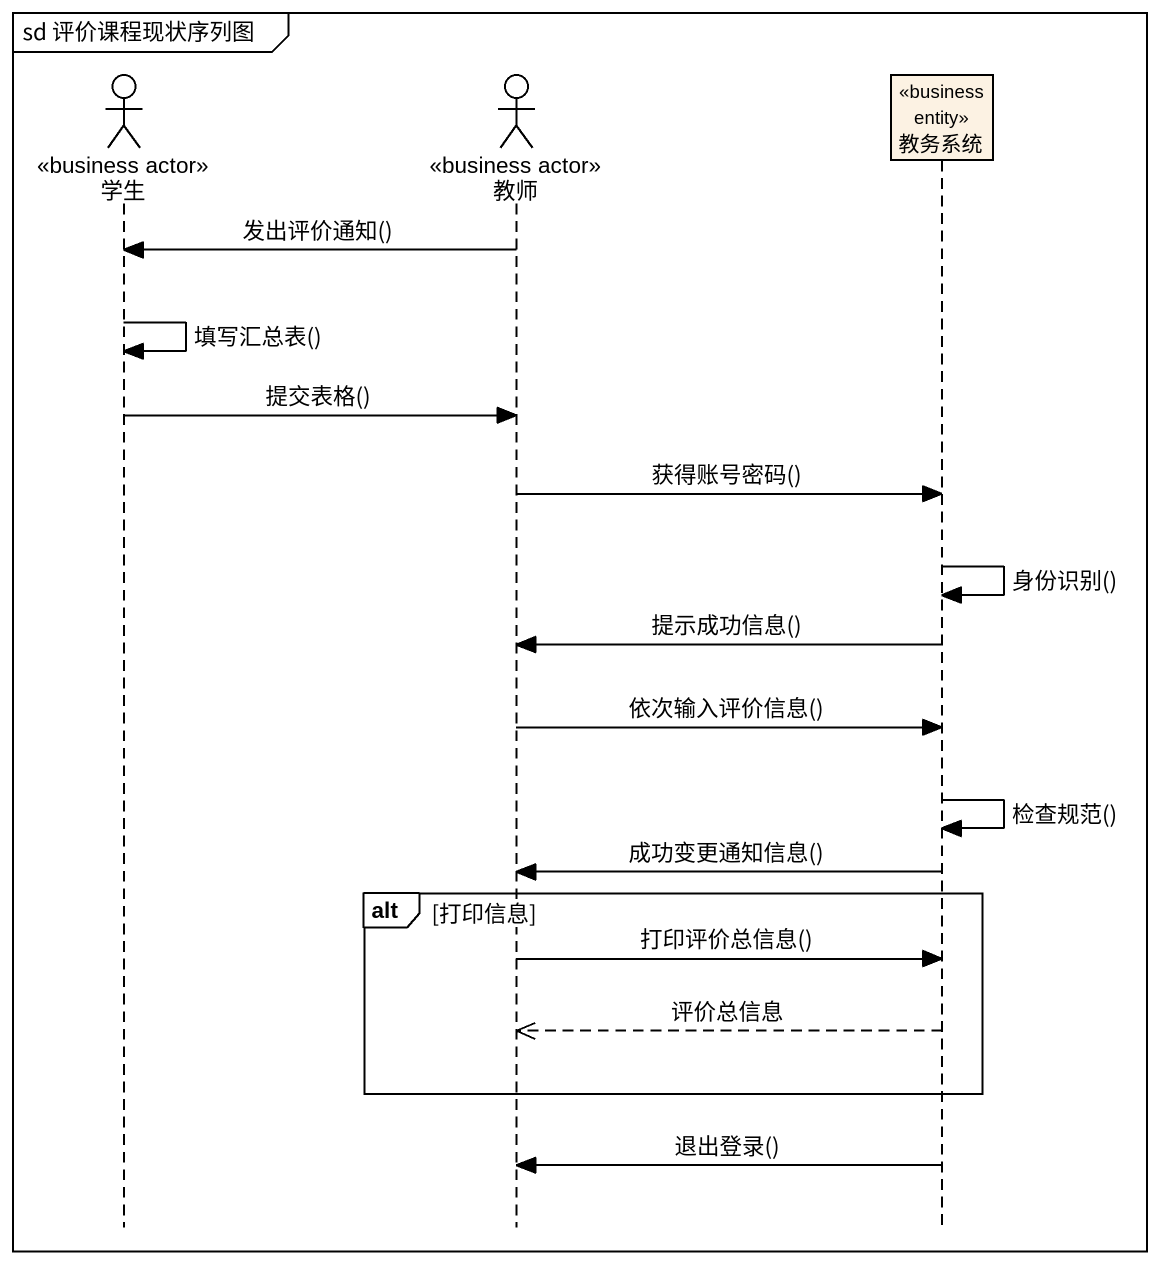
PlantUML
@startuml
mainframe sd 评价课程现状序列图
hide footbox
actor 学生 <<business actor>>
actor 教师 <<business actor>>
participant 教务系统 <<business entity>>

教师 -> 学生 : 发出评价通知()
学生 -> 学生 : 填写汇总表()
学生 -> 教师 : 提交表格()
教师 -> 教务系统 : 获得账号密码()
教务系统 -> 教务系统 : 身份识别()
教务系统 -> 教师 : 提示成功信息()
教师 -> 教务系统 : 依次输入评价信息()
教务系统 -> 教务系统 : 检查规范()
教务系统 -> 教师 : 成功变更通知信息()
alt 打印信息
  教师 -> 教务系统 : 打印评价总信息()
  教务系统 -->> 教师 : 评价总信息
end
教务系统 -> 教师 : 退出登录()
@enduml
